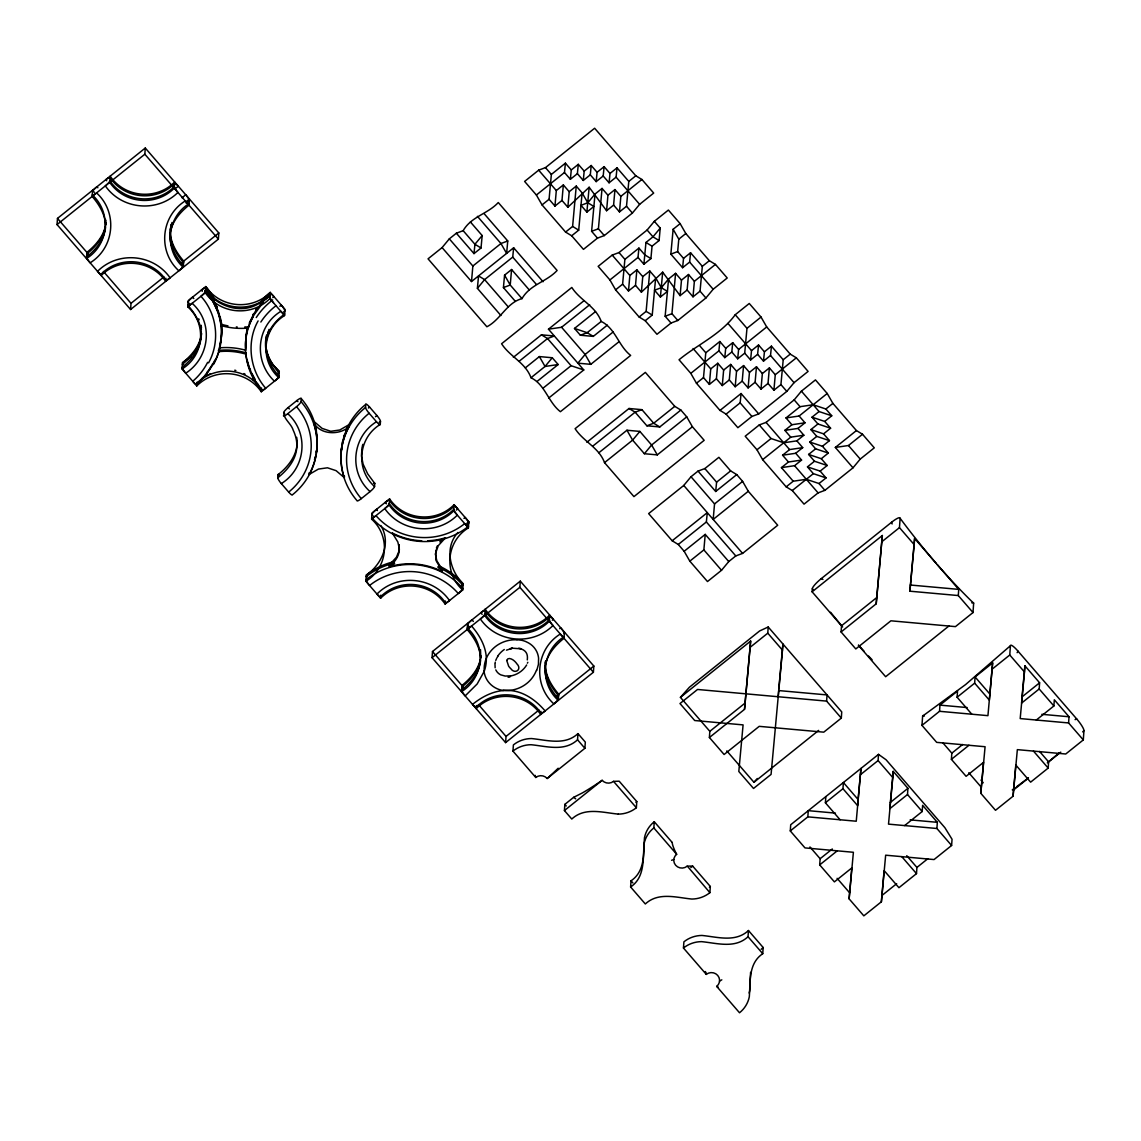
<?xml version="1.0" encoding="UTF-8"?>
<svg xmlns="http://www.w3.org/2000/svg" width="1141" height="1141" viewBox="0 0 1141 1141"><rect width="100%" height="100%" fill="white"/><g stroke="black" fill="none" stroke-linecap="round" stroke-linejoin="round"><path stroke-width="1.5" d="M105.771 224.321L105.956 220.17M170.408 228.585C168.782 241.364 175.457 253.345 183.587 262.644A5.734 1.112 -40.9 0 0 182.047 262.744M480.789 657.416L480.489 649.557M545.427 661.694C543.801 674.459 550.475 686.454 558.605 695.753A5.734 1.112 -40.9 0 0 557.393 695.696M399.236 550.675L399.207 544.656M750.578 972.346L749.723 990.673A28.625 27.555 4 0 1 749.152 993.041M201.444 333.6C200.773 346.322 191.916 356.734 182.375 364.321A5.734 1.07 51.3 0 1 183.53 364.464M214.037 301.381L211.171 296.503A68.731 66.164 4 0 0 205.58 289.058L205.637 288.131A5.734 1.112 -40.9 0 0 201.358 290.099A62.969 60.616 4 0 1 202.328 291.255M57.05 224.592L57.478 218.402L145.278 148.03L218.815 232.964L218.373 239.139L130.587 309.511L57.05 224.592L144.836 154.22L145.278 148.03M86.459 258.551C108.794 244.816 111.704 212.454 92.278 194.897A5.734 1.112 -40.9 0 0 96.557 192.915C117.937 212.24 114.642 247.683 90.139 262.801A5.734 1.07 51.3 0 1 86.573 257.01L86.787 253.915C96.429 246.214 105.3 235.645 105.885 222.766M130.587 309.511L131.015 303.321L103.446 271.472M165.916 278.276L165.702 281.356C150.997 259.863 119.491 257.053 101.164 275.537M174.359 186.639C156.046 205.123 124.526 202.328 109.836 180.82A5.734 1.112 -40.9 0 1 105.343 185.883C121.902 209.759 157.344 212.911 177.939 192.43A5.734 1.07 51.3 0 1 174.359 186.639L174.587 183.544A5.734 1.07 51.3 0 1 178.367 186.254L175.115 188.736M170.309 232.493C170.808 243.361 176.784 253.06 183.687 261.104L183.259 267.294C163.833 249.722 166.743 217.361 189.078 203.626L189.292 200.531A5.734 1.07 51.3 0 0 185.712 194.74L182.089 197.821M266.609 335.126C262.844 349.916 269.048 365.177 278.96 376.145A5.734 1.127 -40.9 0 1 274.468 381.208C253.602 361.683 256.012 326.34 280.886 311.322A5.734 1.07 51.3 0 0 284.665 314.032C264.541 328.565 257.681 351.385 279.288 371.51L278.846 377.685L261.289 391.762C246.599 370.255 215.079 367.459 196.765 385.943L182.061 368.957L182.489 362.767C191.731 355.364 200.288 345.423 201.472 333.172M182.061 368.957C204.125 355.536 207.063 324.03 187.766 306.843L188.194 300.654L205.751 286.576C220.441 308.084 251.961 310.88 270.289 292.396L284.993 309.382L284.551 315.572C262.487 328.979 259.549 360.485 278.846 377.685M196.765 385.943L197.022 382.235M205.494 290.285C217.689 306.672 241.464 314.802 259.606 303.121A68.731 66.164 4 0 1 270.289 292.396L269.846 298.585C251.533 317.07 220.013 314.274 205.323 292.766L205.751 286.576A68.731 66.164 4 0 1 214.251 298.971M245.943 352.854L245.871 353.952A68.674 65.921 14.1 0 0 248.809 366.803M248.339 326.711L248.267 327.824A68.674 66.121 10.2 0 1 253.459 315.757M261.289 391.762L261.56 388.054M277.762 477.808C287.161 470.32 295.876 460.137 296.788 447.643C297.245 441.653 295.776 435.648 293.223 430.243C291.283 423.653 283.767 419.232 283.681 412.6A5.734 1.112 -40.9 0 1 288.174 407.537L296.96 400.505A5.734 1.112 -40.9 0 1 301.238 398.523L301.024 401.618A68.688 66.135 4 0 1 292.453 494.78A5.734 1.07 51.3 0 1 288.673 492.085L281.328 483.599A5.734 1.07 51.3 0 1 277.762 477.808L277.976 474.713C289.286 465.999 299.413 452.364 296.674 437.303M344.454 475.925L344.325 477.665L336.082 470.663L327.467 467.796L318.453 469.065L309.068 474.485L309.197 472.745M349.046 426.32L349.16 424.595L339.776 430L330.776 431.284L322.147 428.417L313.903 421.414L313.789 423.14C321.462 435.634 340.589 434.75 348.804 426.763A68.731 66.164 4 0 0 344.168 477.195L344.311 477.608M365.548 407.437L365.762 404.342A5.734 1.07 51.3 0 1 369.556 407.052L376.901 415.538A5.734 1.07 51.3 0 1 380.481 421.329L380.253 424.423C358.203 437.83 355.265 469.35 374.548 486.537A5.734 1.112 -40.9 0 1 370.055 491.6L361.283 498.646A5.734 1.112 -40.9 0 1 356.99 500.614A68.688 66.135 4 0 1 365.562 407.451A5.734 1.07 51.3 0 0 369.114 413.227L376.473 421.728A5.734 1.07 51.3 0 0 380.253 424.423M457.926 532.448C444.177 547.523 449.739 570.543 463.118 583.807L462.69 589.997L445.133 604.06C430.428 582.566 398.922 579.756 380.595 598.241L365.89 581.254L366.318 575.078C381.878 564.438 391.577 542.816 380.78 525.488M365.89 581.254C387.954 567.847 390.892 536.341 371.595 519.141L372.023 512.965L389.58 498.888C404.285 520.396 435.791 523.191 454.118 504.707L468.823 521.694L468.395 527.884C446.316 541.29 443.378 572.796 462.69 589.997M374.548 486.537L374.776 483.442L367.687 473.872L363.123 464.187L361.455 455.958L361.982 447.614M380.595 598.241L380.809 595.146M454.118 504.707L453.676 510.897C435.363 529.381 403.843 526.572 389.152 505.064L389.58 498.888M435.42 554.341L436.86 560.887L442.523 569.958L441.952 571.456A68.731 66.164 4 0 0 389.566 566.72L389.195 565.137L396.426 557.236L399.022 551.06M432.068 657.687L432.496 651.511L520.296 581.14L593.833 666.059L593.391 672.249L505.606 742.606L432.068 657.687L519.868 587.315L520.296 581.14M445.133 604.06L445.347 600.979M467.625 623.357L467.182 629.547C474.1 637.591 480.061 647.275 480.575 658.157M476.41 705.552L476.196 708.647C494.509 690.162 526.03 692.958 540.72 714.466L540.934 711.371M505.606 742.606L506.034 736.43L478.464 704.582M512.951 751.106L513.393 744.916A28.625 27.555 4 0 1 531.421 738.541C546.967 740.038 564.895 745.8 577.959 733.62L585.319 742.106L584.891 748.296L547.195 778.504A8.101 7.802 4 0 0 535.785 777.477L512.951 751.106A28.625 27.555 4 0 1 530.993 744.716C546.539 746.214 564.467 751.976 577.531 739.81L577.959 733.62M564.41 632.085L563.982 638.275C554.74 645.692 546.182 655.633 544.999 667.884M618.322 814.103C602.776 812.649 584.848 806.858 571.784 819.038L564.424 810.552L564.866 804.362L573.638 797.331L582.324 792.952A103.303 20.181 -40.9 0 0 602.148 780.301A8.101 7.802 4 0 0 613.53 781.371L636.364 807.742A28.625 27.555 4 0 1 618.322 814.118M709.887 892.661L687.296 866.09L692.687 866.119L710.33 886.486L709.887 892.661A28.625 27.555 4 0 1 691.86 899.051C676.313 897.553 658.386 891.791 645.321 903.972L630.616 886.985L631.044 880.795C645.606 871.025 643.282 852.712 644.494 837.651A28.625 27.555 4 0 1 654.264 821.734L671.892 842.101M636.364 807.742L636.792 801.553L619.164 781.186L613.53 781.371M630.616 886.985C645.178 877.201 642.854 858.888 644.066 843.827A28.625 27.555 4 0 1 653.836 827.924L654.264 821.734M683.459 948.014L683.901 941.838A28.625 27.555 4 0 1 701.929 935.449C717.475 936.946 735.403 942.708 748.467 930.528L763.172 947.515L762.744 953.705C748.182 963.475 750.507 981.788 749.295 996.849A28.625 27.555 4 0 1 739.525 1012.766L716.691 986.394A8.101 7.802 4 0 0 717.703 975.412A8.101 7.802 4 0 0 706.293 974.385L683.459 948.014A28.625 27.555 4 0 1 701.501 941.639C717.047 943.136 734.975 948.898 748.04 936.718L748.467 930.528M709.402 737.514L709.83 731.324L680.421 697.365L689.421 687.224L759.649 630.93L768.207 626.994L841.744 711.913L841.316 718.103L823.759 732.165L759.221 726.346L724.107 754.501L709.402 737.514L744.517 709.36L750.65 641.071L680.421 697.365M744.517 709.36L750.65 641.071M841.316 718.103L826.612 701.116L697.55 689.464L679.993 703.541L694.698 720.527L743.091 724.892L738.812 771.487L753.516 788.46L771.074 774.397L782.484 650.156L767.779 633.169L768.207 626.994M778.205 696.752L778.647 690.562L827.04 694.926L826.612 701.116M782.484 650.156L782.911 643.98L778.804 688.836M849.118 898.866L853.397 852.284L804.99 847.906L790.285 830.933L790.713 824.743L878.513 754.372L886.086 759.778L944.905 827.71L952.05 839.291L951.608 845.481L934.051 859.558L885.658 855.194L881.38 901.775L863.823 915.852L849.118 898.866L851.757 868.529M812.107 591.808L812.321 588.713A11.453 2.239 -40.9 0 1 821.32 578.587L891.549 522.293A11.453 2.239 -40.9 0 1 900.121 518.342L899.465 527.627L914.169 544.614L909.89 591.195L958.297 595.559L973.002 612.546L955.445 626.623L890.907 620.804L855.793 648.944L841.088 631.957L841.516 625.781L812.107 591.808L882.335 535.514L876.202 603.817L841.088 631.957M790.285 830.933L807.842 816.856L808.27 810.666L835.454 813.119M851.97 867.802L834.399 881.879L819.694 864.892L820.137 858.717L809.953 846.95M840.104 819.766L825.399 802.779L825.842 796.589M842.957 788.702L843.399 782.526L858.103 799.513L857.675 805.689L842.957 788.702L825.399 802.779M807.842 816.856L856.249 821.22L860.956 768.449L858.103 799.513M876.202 603.817L882.335 535.514M951.608 845.481L936.904 828.494L888.511 824.13L892.79 777.549L878.085 760.562L878.513 754.372M881.38 901.775L884.033 871.439M890.365 802.423L889.937 808.598L907.494 794.535L907.922 788.345L893.218 771.359L890.365 802.423L907.922 788.345M892.79 777.549L893.218 771.359M909.89 591.195L914.611 538.424L958.725 589.384L958.297 595.559M914.169 544.614L914.611 538.424M980.804 793.309L985.082 746.727L936.675 742.363L921.971 725.376L922.627 716.106L965.557 684.6L1010.413 645.735A11.453 2.139 51.3 0 1 1017.986 651.126L1076.819 719.072A11.453 2.139 51.3 0 1 1083.95 730.654L1083.308 739.924L1065.737 754.001L1017.344 749.637L1013.065 796.218L995.508 810.295L980.804 793.309L983.456 762.972M884.232 870.711L898.937 887.698L916.494 873.635L916.922 867.445L906.753 855.693M904.642 825.585L922.199 811.508L922.627 805.332L937.332 822.319L936.904 828.494M921.971 725.376L939.528 711.299L939.97 705.124L957.527 691.047L957.099 697.222L971.804 714.209M983.656 762.259L966.099 776.322L951.394 759.35L951.822 753.16L942.766 742.705M973.002 612.546L973.644 603.275A11.453 2.239 -40.9 0 0 971.818 602.89M992.641 662.892L989.361 700.146L974.656 683.159L975.084 676.97L992.641 662.892L987.935 715.664L939.528 711.299M1083.308 739.924L1068.589 722.952L1020.197 718.573L1024.475 671.992L1009.771 655.005L1010.413 645.735M1013.065 796.218L1015.718 765.882M1022.051 696.866L1021.623 703.056L1039.18 688.979L1039.608 682.789L1024.903 665.802L1022.051 696.866L1039.608 682.789M1024.475 671.992L1024.903 665.802M1015.918 765.169L1030.623 782.155L1048.18 768.078L1048.622 761.888L1039.565 751.448M1036.328 720.028L1053.885 705.965L1054.327 699.775L1069.031 716.762L1068.589 722.952M543.059 281.741L513.65 247.768L471.504 281.542L472.859 266.024L449.326 238.854L456.357 233.22L463.16 230.682C471.176 216.59 487.735 213.938 498.275 202.542L557.108 270.474C546.568 281.87 529.995 284.523 521.993 298.628C506.633 302.707 500.628 319.737 486.879 326.768L428.046 258.836L442.095 247.583L449.326 238.854M515.176 301.167L503.423 287.575L504.564 275.152L511.582 269.518L510.227 285.036L521.993 298.628M554.954 206.065L556.309 190.547L563.34 184.928L561.985 200.445L554.954 206.065L549.078 199.276L551.36 174.43L565.408 163.163L571.284 169.966L570.357 179.294L564.481 172.505L565.408 163.163M606.584 210.728L607.939 195.211L614.956 189.577L613.601 205.095L606.584 210.728L589.155 187.252L567.861 207.234L569.216 191.717L563.34 184.928M569.216 191.717L576.248 186.083L572.611 226.446L565.579 232.079L542.046 204.909L536.384 195.011L524.618 181.433L538.666 170.166L545.469 167.627L594.632 128.234L635.808 175.785L641.912 179.494L653.679 193.071L639.63 204.339L632.399 213.053L604.302 235.574L597.485 238.112L583.45 249.366L571.684 235.788L565.579 232.079M589.155 187.252L586.873 212.098L580.983 205.309L587.786 202.77L595.031 194.041L602.049 188.422L607.939 195.211M602.049 188.422L598.412 228.785L604.302 235.574M635.808 175.785L628.791 181.419L626.509 206.264L619.492 211.884L620.847 196.38L614.956 189.577M628.491 290.984L629.846 275.48L636.863 269.846L635.508 285.364L628.491 290.984L622.601 284.195L624.883 259.349L638.931 248.096L644.822 254.885L650.912 258.593L643.895 264.213L638.004 257.424L638.931 248.096M680.107 295.647L681.477 280.13L688.494 274.51L687.139 290.014L680.107 295.647L662.679 272.171L641.399 292.153L642.754 276.635L636.863 269.846M642.754 276.635L649.771 271.016L646.134 311.379L639.117 316.998L615.584 289.828L609.922 279.944L598.155 266.352L612.204 255.099L619.007 252.56L647.104 230.04L654.335 221.311L668.384 210.058L680.15 223.65L685.812 233.534L709.345 260.704L715.45 264.412L727.216 277.99L713.168 289.258L705.922 297.972L677.825 320.493L671.022 323.031L656.974 334.284L645.207 320.707L639.117 316.998M662.679 272.171L660.397 297.017L654.52 290.228L661.324 287.689L668.569 278.974L675.586 273.341L681.477 280.13M675.586 273.341L671.949 313.704L677.825 320.493M709.345 260.704L702.328 266.338L700.046 291.183L693.015 296.817L694.37 281.299L688.494 274.51M709.374 384.403L710.729 368.885L717.76 363.266L716.405 378.769L709.374 384.403L703.498 377.614L705.78 352.769L719.828 341.501L725.705 348.305L724.777 357.632L718.901 350.843L719.828 341.501M721.526 570.286L703.869 549.905L705.224 534.387L684.158 551.274L689.82 561.158L707.477 581.539L721.526 570.286L728.757 561.557L735.788 555.924L742.591 553.399L777.706 525.245L748.296 491.272L742.62 481.388L736.744 474.599L730.639 470.891L718.887 457.313L704.838 468.566L698.021 471.105L691.004 476.738L683.759 485.453L648.644 513.607L672.177 540.777L678.282 544.485L684.158 551.274M723.636 370.055L730.668 364.421L729.299 379.939L722.282 385.572L723.636 370.055L717.76 363.266M691.004 476.738L714.537 503.908L713.182 519.426L748.296 491.272M736.544 371.224L743.575 365.591L742.206 381.108L735.189 386.728L736.544 371.224L730.668 364.421M735.232 314.731C720.599 334.641 697.508 344.511 679.038 359.772L690.804 373.349L696.466 383.248L720 410.418L726.104 414.112L737.87 427.704L751.905 416.451L758.722 413.912L786.819 391.392L794.05 382.677L808.099 371.41L796.332 357.818L790.228 354.124L766.709 326.954L761.033 317.055L749.266 303.477L735.232 314.731L746.984 328.323L744.702 353.168L737.685 358.802L731.809 351.999L732.722 342.671L738.612 349.46L737.685 358.802M749.452 372.38L756.469 366.76L755.114 382.264L748.097 387.897L749.452 372.38L743.575 365.591M762.359 373.549L769.376 367.915L768.021 383.433L761.004 389.067L762.359 373.549L756.469 366.76M790.228 354.124L783.211 359.757L780.929 384.603L773.912 390.222L775.267 374.719L769.376 367.915M494.98 663.777L495.137 667.799M456.357 233.22L474 253.602L481.031 247.982L482.172 235.559L470.406 221.967M500.913 315.515L477.394 288.345L478.535 275.922L484.625 279.616L508.159 306.786M484.24 213.795L507.759 240.979L506.618 253.402L500.956 243.518L477.423 216.334M571.684 235.788L578.701 230.154L582.124 192.886L576.248 186.083M597.485 238.112L591.609 231.309L595.031 194.041M654.335 221.311L660.225 228.114L652.98 236.829L645.963 242.463L643.895 264.213M650.912 258.593L652.053 246.171L659.084 240.537L660.225 228.114M645.207 320.707L652.238 315.073L655.661 277.805L649.771 271.016M671.022 323.031L665.146 316.242L668.569 278.974M702.328 266.338L690.562 252.746L689.635 262.073L682.618 267.707L670.851 254.129L673.133 229.27L680.15 223.65M682.618 267.707L683.53 258.379L677.654 251.591L678.795 239.168L673.133 229.27M474 253.602L474.927 244.274L482.172 235.559M477.394 288.345L484.625 279.616L512.723 257.096L513.65 247.768M577.389 173.66L578.302 164.333L584.192 171.121L583.265 180.463L577.389 173.66L570.357 179.294M590.296 174.83L591.209 165.502L597.1 172.291L596.173 181.619L590.296 174.83L583.265 180.463M603.19 175.999L604.117 166.657L610.007 173.461L609.08 182.788L603.19 175.999L596.173 181.619M609.08 182.788L616.097 177.155L617.024 167.827L628.791 181.419M678.282 544.485L706.365 521.965L707.292 512.637L672.177 540.777M698.021 471.105L715.678 491.486L716.605 482.158L730.639 470.891M726.104 414.112L740.152 402.859L741.065 393.531L758.722 413.912M744.702 353.168L750.593 359.957L751.52 350.629L758.537 344.996L764.427 351.799L763.5 361.126L757.61 354.338L758.537 344.996M763.5 361.126L770.517 355.493L771.444 346.165L783.211 359.757M527.285 659.912C528.041 654.15 526.358 649.928 518.756 648.202M105.557 227.401C104.359 239.653 95.815 249.594 86.573 257.01M170.309 230.14L171.022 224.734M169.98 234.775C171.164 222.524 179.722 212.583 188.964 205.166M266.181 338.349C263.97 351.243 270.93 363.665 279.174 373.05A5.734 1.112 -40.9 0 0 277.962 372.993M399.35 548.949C399.321 556.28 394.529 562.456 389.067 566.877M435.819 550.105L435.99 560.416L442.408 571.684M435.363 553.941L438.301 545.655L445.518 537.753M480.903 655.875C480.318 668.754 471.447 679.323 461.805 687.025A5.734 1.07 51.3 0 1 463.246 687.395M480.575 660.511C479.391 672.762 470.834 682.703 461.592 690.12A5.734 1.07 51.3 0 0 465.157 695.91L477.152 683.987L484.283 671.222A27.897 26.856 4 0 1 486.351 658.357C485.909 646.134 479.434 635.038 471.575 626.024A5.734 1.112 -40.9 0 1 467.297 627.992C486.722 645.549 483.813 677.925 461.477 691.66L461.92 685.47C470.178 678.795 477.808 670.337 480.29 659.726M545.327 663.235L545.726 660.668M495.108 662.95L495.28 662.108M266.381 337.265L266.894 335.112M362.225 446.53L362.838 444.362M105.272 226.631C102.79 237.242 95.159 245.7 86.901 252.375M170.908 226.275L172.02 222.466M267.579 332.987L268.178 331.418M536.755 670.452L538.438 664.347L538.581 658.143A21.822 21.009 4 0 0 536.698 651.511A20.21 19.454 4 0 0 528.554 642.939L525.73 641.542A24.717 23.79 4 0 0 521.608 640.272L516.973 639.673M436.418 548.022L437.274 545.954M496.478 658.742L496.107 659.584A19.996 17.928 -5.2 0 0 495.765 660.425M268.62 330.377L269.105 329.35M208.561 362.881C220.242 341.872 217.232 314.032 200.93 296.289A5.734 1.112 -40.9 0 0 205.423 291.212C223.308 310.737 226.546 341.401 213.495 364.364M527.37 663.163L527.827 662.322M309.268 474.128L309.311 474.043A68.731 66.164 4 0 0 313.946 423.625L313.903 423.496M258.108 320.906C246.171 342.015 249.836 370.14 265.682 388.24A5.734 1.112 -40.9 0 1 261.403 390.208C243.989 370.34 240.066 339.405 253.388 316.342M349.146 424.623L348.961 424.951A68.731 66.164 4 0 0 341.401 449.782M253.673 314.26L253.487 314.588A68.731 66.164 4 0 0 249.366 323.673M253.402 315.729L263.172 302.408M496.891 657.915L497.861 656.303M1017.116 652.681L1017.986 651.126M253.844 313.946L255.57 311.079M212.725 364.122L213.638 362.524A68.731 66.164 4 0 0 214.936 360.057M256.169 310.138L257.139 308.726M210.258 368.015L209.473 369.114M257.395 308.355L257.909 307.628M207.862 371.267L207.02 372.323M207.22 373.164L213.567 363.651A68.674 66.05 -2.1 0 0 218.772 351.528L218.787 350.401A68.731 66.164 4 0 1 218.544 351.157M259.549 305.488L263.257 301.195A68.731 66.164 4 0 1 270.103 294.877C251.804 313.347 220.27 310.552 205.58 289.058M206.935 373.506L203.797 377.115M537.097 381.422L558.163 364.535L552.273 357.746L545.041 366.461L530.993 377.728C525.488 362.581 509.941 356.762 501.584 343.755L571.812 287.461C580.17 300.468 595.716 306.287 601.221 321.434C615.413 328.366 618.493 345.965 630.645 355.407L560.402 411.701C548.25 402.26 545.17 384.66 530.993 377.728M692.402 426.734L657.287 454.888L651.625 445.004L639.859 431.412L632.613 440.126L604.53 462.647L633.94 496.62L704.168 440.326L692.402 426.734L686.739 416.85L680.863 410.061L674.759 406.353L645.35 372.38L575.107 428.674C583.479 441.681 599.025 447.514 604.53 462.647M598.854 452.763L626.951 430.243L632.613 440.126L644.38 453.719L651.625 445.004L686.739 416.85M794.165 399.878L801.41 391.163L815.458 379.91L827.211 393.488L832.887 403.372L856.42 430.556L862.51 434.25L874.277 447.843L860.228 459.096L852.997 467.824L824.9 490.345L818.097 492.883L804.048 504.137L792.282 490.544L786.178 486.85L762.644 459.666L756.982 449.782L745.216 436.204L759.264 424.937L766.067 422.398L794.165 399.878L800.055 406.681L813.176 404.755L825.856 409.006L831.746 415.795L824.715 421.428L812.035 417.178L819.053 411.544L831.746 415.795M439.813 541.904L441.496 539.921M726.803 750.921L753.959 782.284L757.324 778.49M1082.638 731.88L1083.95 730.654M761.161 949.298L763.172 947.515M687.053 866.29L687.096 866.261A8.101 7.802 4 0 1 675.657 865.263A8.101 7.802 4 0 1 676.656 854.281L676.399 853.81A48.863 9.157 51.3 0 1 672.177 842.415M186.297 201.643L189.392 198.99M186.183 203.184L189.292 200.531M466.755 523.462L468.823 521.694M1059.233 752.818L1047.295 762.873M279.873 306.316L281.314 305.146A5.734 1.07 51.3 0 1 284.879 310.937L283.538 312.035M375.475 416.707L376.901 415.538M379.154 422.412L380.481 421.329M559.689 628.705L560.744 627.85A5.734 1.07 51.3 0 1 564.31 633.64M281.328 483.599C305.802 468.438 309.297 433.038 287.746 413.712A5.734 1.112 -40.9 0 1 283.467 415.695M376.473 421.728C351.999 436.889 348.504 472.274 370.055 491.6M131.015 303.321L163.933 276.935M181.776 262.644L218.815 232.964M187.766 306.843L205.323 292.766M536.384 195.011L564.481 172.505M571.284 169.966L578.302 164.333M542.046 204.909L549.078 199.276M584.192 171.121L591.209 165.502M287.746 413.712L296.517 406.681A5.734 1.112 -40.9 0 0 301.024 401.618M472.859 266.024L500.956 243.518L507.759 240.979M597.1 172.291L604.117 166.657M610.007 173.461L617.024 167.827M586.873 212.098L593.89 206.464L587.786 202.77L582.124 192.886M620.847 196.38L641.912 179.494M513.35 357.347L541.433 334.826L554.341 335.996L547.537 338.535L519.44 361.041M548.636 398.109L583.764 369.955L548.464 329.193L583.579 301.053M609.922 279.944L638.004 257.424M548.464 329.193L561.586 327.267L589.683 304.747M615.584 289.828L622.601 284.195M678.795 239.168L685.812 233.534M525.331 367.844L539.379 356.577L552.273 357.746M607.326 325.128L593.277 336.395L580.37 335.226L574.494 328.437L595.559 311.55M601.221 321.434L587.173 332.687L580.37 335.226M683.53 258.379L690.562 252.746M371.595 519.141L389.152 505.064M542.973 388.225L571.07 365.705L583.764 369.955M613.202 331.931L585.119 354.452L577.874 363.166L590.781 364.336L618.878 341.815M660.397 297.017L667.428 291.397L661.324 287.689L655.661 277.805M694.37 281.299L715.45 264.412M586.873 442.266L629.019 408.492L641.927 409.662L653.693 423.24L659.783 426.948L680.863 410.061M592.978 445.974L635.123 412.186L641.927 409.662M690.804 373.349L718.901 350.843M746.984 328.323L761.033 317.055M725.705 348.305L732.722 342.671M724.777 357.632L731.809 351.999M696.466 383.248L703.498 377.614M738.612 349.46L766.709 326.954M674.759 406.353L653.693 423.24L646.876 425.778L635.123 412.186L629.019 408.492M750.593 359.957L757.61 354.338M764.427 351.799L771.444 346.165M720 410.418L741.065 393.531M775.267 374.719L796.332 357.818M786.006 417.934L799.128 416.009L805.004 422.798L791.883 424.737L786.006 417.934L800.055 406.681M756.982 449.782L771.031 438.529L783.724 442.779L796.846 440.854L803.863 435.22L797.987 428.431L784.865 430.357L790.742 437.16L803.863 435.22M799.128 416.009L827.211 393.488M784.865 430.357L791.883 424.737M715.678 491.486L736.744 474.599M797.987 428.431L805.004 422.798M762.644 459.666L790.742 437.16M825.856 409.006L832.887 403.372M714.537 503.908L742.62 481.388M810.894 429.601L817.912 423.967L830.605 428.217L823.574 433.851L810.894 429.601L816.771 436.39L829.464 440.64L822.433 446.274L809.753 442.023L816.771 436.39M782.583 455.202L795.705 453.277L801.581 460.065L788.46 462.005L782.583 455.202L789.601 449.583L802.722 447.643L796.846 440.854M795.705 453.277L802.722 447.643M824.9 490.345L819.01 483.542L806.33 479.291L793.209 481.217L781.442 467.625L788.46 462.005M781.442 467.625L794.564 465.699L801.581 460.065M808.612 454.446L815.63 448.812L828.323 453.063L821.292 458.696L808.612 454.446L814.489 461.235L827.182 465.499L820.151 471.119L807.471 466.869L814.489 461.235M689.82 561.158L703.869 549.905M786.178 486.85L793.209 481.217M852.997 467.824L835.34 447.443L856.42 430.556M792.282 490.544L813.348 473.658L826.041 477.922L819.01 483.542M835.34 447.443L848.462 445.518L862.51 434.25M506.034 736.43L538.951 710.044M556.794 695.753L593.833 666.059M750.222 647.247L767.779 633.169M881.907 541.704L899.465 527.627M564.424 810.552L602.12 780.344M709.83 731.324L744.945 703.184M841.516 625.781L876.645 597.627M753.959 782.284L818.682 730.397M948.984 625.953L885.644 676.727L858.488 645.378M860.514 774.639L878.085 760.562M957.099 697.222L974.656 683.159M992.214 669.082L1009.771 655.005M820.137 858.717L832.288 848.975M951.822 753.16L962.633 744.503M819.694 864.892L837.252 850.829M951.394 759.35L968.951 745.273M881.808 895.585L896.669 883.69M916.922 867.445L927.733 858.788M1013.493 790.043L1028.355 778.133M1048.622 761.888L1060.773 752.147M270.018 296.118L259.606 303.121M196.937 383.462C215.235 364.82 246.813 367.63 261.46 389.281M552.315 620.205L553.385 619.349A5.734 1.07 51.3 0 0 549.605 616.653C531.278 635.138 499.772 632.342 485.068 610.834A5.734 1.112 -40.9 0 0 480.789 612.803L482.144 614.329M456.329 510.098L457.798 508.957A5.734 1.07 51.3 0 0 454.004 506.247C435.705 524.732 404.171 521.922 389.48 500.428A5.734 1.112 -40.9 0 0 385.202 502.411L386.428 503.794M1028.412 777.891L1016.517 786.791M174.687 182.004C156.374 200.488 124.854 197.693 110.164 176.185L109.721 182.36C124.426 203.868 155.932 206.678 174.259 188.194M174.587 183.544C156.26 202.028 124.74 199.233 110.049 177.725A5.734 1.112 -40.9 0 0 105.771 179.693L106.669 180.72M1015.091 787.832L1012.281 789.857M201.6 378.812L202.542 378.156M719.557 981.117L721.811 979.834M206.935 375.46L207.947 374.904M209.473 374.105L210.514 373.606M506.461 650.156L512.452 648.216L521.08 648.801L519.996 648.487M591.609 231.309L598.412 228.785M503.423 287.575L510.227 285.036L504.564 275.152M670.851 254.129L677.654 251.591M665.146 316.242L671.949 313.704M671.578 860.285L673.789 859.558M1075.079 719.614L1076.819 719.072M389.195 565.137L389.68 564.995A68.731 66.164 4 0 1 394.558 563.725M510.64 675.829L505.178 676.057L500.842 674.873A9.599 8.472 21.2 0 1 496.321 670.837L495.807 669.867M558.163 364.535L545.041 366.461L539.379 356.577M508.102 677.226L509.899 677.027M646.876 425.778L659.783 426.948M626.951 430.243L639.859 431.412M644.38 453.719L657.287 454.888M910.333 585.019L958.725 589.384M939.97 705.124L967.14 707.563M1041.861 714.309L1069.031 716.762M910.161 819.866L937.332 822.319M503.538 690.262L504.978 690.419A27.284 26.272 4 0 0 509.214 690.448C523.605 691.232 536.042 700.303 545.113 710.943A5.734 1.112 -40.9 0 1 540.834 712.925C526.129 691.417 494.624 688.608 476.296 707.092A5.734 1.07 51.3 0 1 472.517 704.396C482.786 696.067 495.665 689.592 509.214 690.448A32.233 31.021 4 0 0 536.384 670.323M234.732 370.212L235.859 370.483M574.494 328.437L587.173 332.687L593.277 336.395M392.618 533.161L392.618 533.161A68.731 66.164 4 0 0 421.742 540.777M392.304 533.004L397.852 542.004L399.293 548.55M442.523 569.958L442.18 569.773A68.731 66.164 4 0 0 439.043 568.275M243.96 373.549L244.987 374.091M821.32 578.587L822.932 579.443M575.663 798.843L573.638 797.331M716.691 986.394L716.976 986.551A48.863 9.157 51.3 0 0 718.231 987.122M659.084 240.537L652.98 236.829L647.104 230.04M645.963 242.463L652.053 246.171M572.611 226.446L578.701 230.154M646.134 311.379L652.238 315.073M481.031 247.982L474.927 244.274L463.16 230.682M541.433 334.826L547.537 338.535L571.07 365.705M252.589 379.254L256.04 382.278M256.454 382.663L257.267 383.462M257.681 383.861L258.479 384.688M872.109 659.783L868.515 656.018M864.022 651.197L858.474 645.136M616.097 177.155L639.63 204.339M689.635 262.073L713.168 289.258M770.517 355.493L794.05 382.677M801.41 391.163L819.053 411.544M848.462 445.518L860.228 459.096M824.715 421.428L830.605 428.217M812.035 417.178L817.912 423.967M626.509 206.264L632.399 213.053M700.046 291.183L705.922 297.972M727.987 323.459L751.52 350.629M780.929 384.603L786.819 391.392M823.574 433.851L829.464 440.64M1039.18 688.979L1053.885 705.965M613.601 205.095L619.492 211.884M687.139 290.014L693.015 296.817M768.021 383.433L773.912 390.222M822.433 446.274L828.323 453.063M809.753 442.023L815.63 448.812M755.114 382.264L761.004 389.067M821.292 458.696L827.182 465.499M742.206 381.108L748.097 387.897M820.151 471.119L826.041 477.922M807.471 466.869L813.348 473.658M545.469 167.627L551.36 174.43M619.007 252.56L624.883 259.349M699.889 345.965L705.78 352.769M729.299 379.939L735.189 386.728M766.067 422.398L789.601 449.583M538.666 170.166L556.309 190.547M612.204 255.099L629.846 275.48M693.086 348.504L710.729 368.885M740.152 402.859L751.905 416.451M759.264 424.937L771.031 438.529M794.564 465.699L818.097 492.883M975.084 676.97L989.789 693.956M561.985 200.445L567.861 207.234M635.508 285.364L641.399 292.153M716.405 378.769L722.282 385.572M1033.475 751.092L1048.18 768.078M980.946 780.116L983.257 782.783M968.795 772.757L981.231 787.133M704.838 468.566L716.605 482.158M512.723 257.096L536.256 284.28M511.582 269.518L529.224 289.9M561.586 327.267L585.119 354.452L590.781 364.336M683.759 485.453L742.591 553.399M706.365 521.965L735.788 555.924M705.224 534.387L728.757 561.557M442.095 247.583L471.504 281.542M907.494 794.535L922.199 811.508M901.789 856.649L916.494 873.635M837.095 878.313L849.546 892.676M144.836 154.22L218.373 239.139M269.846 298.585L284.551 315.572M453.676 510.897L468.395 527.884M519.868 587.315L593.391 672.249M577.531 739.81L584.891 748.296M653.822 827.91L676.656 854.281M748.04 936.718L762.744 953.705M57.478 218.402L88.499 254.229M432.496 651.511L464.173 688.094M564.866 804.362L566.236 805.96M631.044 880.795L632.884 882.92M288.174 407.537L289.372 408.949M283.681 412.6L284.779 413.898M97.869 187.766L96.985 186.739A5.734 1.112 -40.9 0 0 92.492 191.802M842.643 626.98L830.548 612.261M193.785 298.543L192.587 297.131A5.734 1.112 -40.9 0 0 188.08 302.194L189.577 303.977M473.33 621.403L472.003 619.834A5.734 1.112 -40.9 0 0 467.51 624.911L469.222 627.022M94.318 192.373L92.606 190.262L92.164 196.437C99.082 204.481 105.043 214.18 105.557 225.048M812.321 588.713L813.405 590.154M211.085 297.715L218.259 312.563A68.674 66.149 -6.6 0 1 221.112 325.37L221.183 324.258A68.731 66.164 4 0 0 218.33 311.422L217.731 309.667M255.099 380.581L255.884 381.821A68.289 66.905 -28.4 0 0 261.332 389.409M255.056 379.169L254.557 378.341M254.971 380.381L248.709 366.832M253.958 377.3L253.302 376.116M214.251 301.78L215.05 303.378M252.674 374.933L252.075 373.735M215.449 304.191L216.177 305.817M216.362 306.23L217.346 308.626M250.478 370.197L249.665 368.129M198.748 318.795L199.162 319.851M705.409 971.547L705.694 972.346M249.152 366.746L248.795 365.69A68.731 66.164 4 0 1 247.169 359.928M891.549 522.293L892.134 523.961M535.158 775.338L535.785 777.477M314.017 421.742L314.06 421.885A68.731 66.164 4 0 1 317.155 438.643M705.823 972.702L706.293 974.385M200.873 325.798L201.386 329.421M545.327 665.602C545.826 676.47 551.802 686.155 558.705 694.213L558.277 700.389C538.852 682.831 541.761 650.47 564.096 636.735A5.734 1.07 51.3 0 1 560.302 634.025C535.814 649.158 532.505 684.6 553.884 703.911A5.734 1.112 -40.9 0 0 558.391 698.848C551.474 690.804 545.512 681.106 544.999 670.238M201.173 325.313L201.444 327.952M169.98 237.128C170.48 248.011 176.456 257.695 183.373 265.739A5.734 1.112 -40.9 0 1 178.866 270.802C157.487 251.491 160.795 216.048 185.284 200.93A5.734 1.07 51.3 0 0 189.078 203.626M182.489 362.767A68.731 66.164 4 0 1 190.832 357.047M219.828 347.834A68.731 66.164 4 0 1 245.272 350.13M272.114 364.378A68.731 66.164 4 0 1 279.288 371.51M245.871 347.891A68.731 66.164 4 0 1 247.825 326.626M221.454 322.618A68.731 66.164 4 0 1 219.643 345.523M366.318 575.078A68.731 66.164 4 0 1 393.545 561.8M438.757 565.879A68.731 66.164 4 0 1 463.118 583.807M692.687 866.119A127.421 122.657 4 0 1 690.861 867.559M710.315 886.471A28.625 27.555 4 0 1 709.374 887.199M636.792 801.553A28.625 27.555 4 0 1 635.851 802.28M558.177 768.235A103.303 20.181 -40.9 0 1 547.181 778.504M484.269 671.222A38.666 37.225 4 0 0 486.323 658.328A31.62 30.436 4 0 1 516.973 639.801M503.409 690.533A22.62 21.765 4 0 1 484.041 671.25M526.657 664.989A24.774 24.175 44.8 0 1 510.669 675.971M497.661 656.232A21.75 17.343 -28.6 0 1 504.293 649.514M445.033 537.896A68.731 66.164 4 0 1 427.647 540.777M367.373 576.775A5.734 1.07 51.3 0 0 366.218 576.619A68.688 66.135 4 0 1 394.529 563.112M437.616 566.991A68.688 66.135 4 0 1 463.004 585.362A5.734 1.112 -40.9 0 0 461.477 585.461M376.416 509.442A5.734 1.112 -40.9 0 0 371.923 514.505A68.688 66.135 4 0 0 373.021 515.732M467.396 524.247A68.688 66.135 4 0 0 468.709 523.22A5.734 1.07 51.3 0 0 465.143 517.443A62.969 60.616 4 0 1 463.945 518.371M377.429 510.569A62.969 60.616 4 0 1 376.43 509.428M316.685 449.996A68.731 66.164 4 0 1 316.328 452.406M315.33 457.17A68.731 66.164 4 0 1 314.702 459.523M296.517 406.695A62.969 60.616 4 0 1 288.673 492.085M316.613 450.153A68.688 66.135 4 0 1 316.357 451.765M315.358 456.557A68.688 66.135 4 0 1 314.488 459.695M301.224 398.537A68.688 66.135 4 0 1 316.399 430.67M317.013 435.52A68.688 66.135 4 0 1 317.227 438.786M296.945 400.505A62.969 60.616 4 0 1 297.915 401.661M277.976 474.713A5.734 1.07 51.3 0 1 279.131 474.87M361.283 498.631A62.969 60.616 4 0 1 369.128 413.242M341.33 450.752A68.688 66.135 4 0 1 341.615 447.5M342.386 442.679A68.688 66.135 4 0 1 342.714 441.082M343.969 436.347A68.688 66.135 4 0 1 344.454 434.792M346.179 430.2A68.688 66.135 4 0 1 365.776 404.356M368.386 408.022A62.969 60.616 4 0 1 369.556 407.066M373.563 483.385A5.734 1.112 -40.9 0 1 374.776 483.442M204.838 290.784A68.289 63.112 20.3 0 1 210.429 298.072M262.63 301.966A68.289 64.538 -4 0 1 269.504 295.533M203.64 376.986A68.289 66.592 15.9 0 1 196.765 383.262M218.958 351.628A68.603 66.905 3.2 0 1 245.615 354.024M219.015 350.373A68.731 66.164 4 0 1 245.729 352.783M248.068 328.052A68.603 65.023 4.5 0 1 221.268 325.613M246.442 326.882A68.731 66.164 4 0 1 244.759 326.982M237.171 326.968A68.731 66.164 4 0 1 236.33 326.925M227.972 325.87A68.731 66.164 4 0 1 221.411 324.315M245.843 350.13A68.688 66.135 4 0 1 247.911 327.51M249.408 322.846A68.688 66.135 4 0 1 249.979 321.32M252.66 315.344A68.688 66.135 4 0 1 253.43 313.903M255.926 309.696A68.688 66.135 4 0 1 256.839 308.341M261.859 301.894A68.688 66.135 4 0 1 270.189 293.964A5.734 1.07 51.3 0 1 273.954 296.646A62.969 60.616 4 0 0 272.799 297.616M196.865 384.389A5.734 1.07 51.3 0 1 193.086 381.693M207.619 362.367A61.3 59.432 -87.8 0 1 192.743 381.265M220.199 317.055A68.688 66.135 4 0 1 218.402 350.858M205.637 288.131A68.688 66.135 4 0 1 213.995 300.268M216.776 306.173A68.688 66.135 4 0 1 217.389 307.685M212.568 363.865A67.105 65.222 89.3 0 1 196.566 384.018M273.526 302.836A5.734 1.07 51.3 0 1 269.961 297.045M256.24 317.555A67.105 56.351 -21.6 0 1 272.699 299.926M260.847 322.033A61.3 50.974 -22.2 0 1 276.151 305.588M86.787 253.915A5.734 1.07 51.3 0 1 87.943 254.072M922.627 716.106A11.453 2.139 51.3 0 1 924.41 716.049M973.615 603.19A155.233 29.081 51.3 0 1 937.289 564.695M936.034 563.24A155.233 29.081 51.3 0 1 900.163 518.356M201.329 334.27C201.287 347.791 192.273 359.329 182.161 367.402A5.734 1.07 51.3 0 0 185.726 373.207C209.716 357.775 213.88 322.603 192.144 303.321A5.734 1.112 -40.9 0 1 187.866 305.289C194.897 313.39 201.329 323.16 201.329 334.27M485.182 609.28L484.74 615.47C499.444 636.978 530.95 639.773 549.277 621.289L549.705 615.113C531.392 633.597 499.872 630.788 485.182 609.28M506.732 660.439L508.629 666.173A16.031 15.432 4 0 0 510.754 668.626C515.047 674.83 522.435 669.211 516.83 663.762A16.031 15.432 4 0 0 514.705 661.295C512.922 659.355 507.873 656.56 506.732 660.439M98.026 270.873L97.498 271.287A5.734 1.07 51.3 0 0 101.278 273.997C119.591 255.513 151.111 258.308 165.802 279.816A5.734 1.112 -40.9 0 0 170.095 277.848C153.678 254.243 118.621 250.72 98.026 270.873M453.79 509.342C435.477 527.827 403.943 525.017 389.266 503.523A5.734 1.112 -40.9 0 1 384.759 508.586C401.361 532.448 436.775 535.757 457.356 515.133A5.734 1.07 51.3 0 1 453.79 509.342M377.4 593.62L376.915 594.005A5.734 1.07 51.3 0 0 380.709 596.7C399.008 578.216 430.542 581.026 445.232 602.519A5.734 1.112 -40.9 0 0 449.511 600.551C433.052 576.947 398.009 573.295 377.4 593.62M552.957 625.539C532.376 646.02 496.92 642.868 480.361 618.993A5.734 1.112 -40.9 0 0 484.854 613.929C499.544 635.423 531.064 638.233 549.377 619.748A5.734 1.07 51.3 0 0 552.957 625.539M512.452 648.216L510.284 648.687L512.366 648.259M366.004 579.714A5.734 1.07 51.3 0 0 369.57 585.504A62.969 60.616 4 0 1 458.283 593.52A5.734 1.112 -40.9 0 0 462.79 588.442A68.688 66.135 4 0 0 366.004 579.728M371.695 517.6A5.734 1.112 -40.9 0 0 375.988 515.632A62.969 60.616 4 0 0 464.701 523.619A5.734 1.07 51.3 0 0 468.495 526.329A68.688 66.135 4 0 1 371.709 517.586"/></g></svg>
